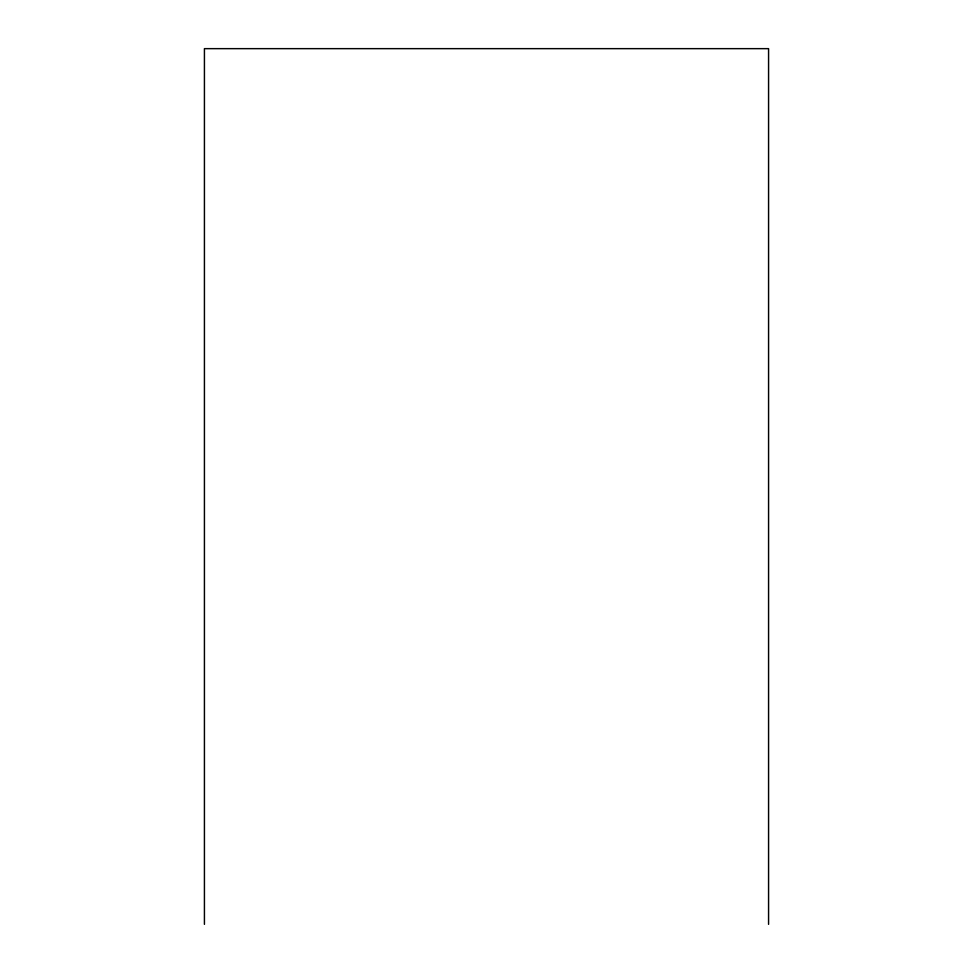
<?xml version="1.0" encoding="UTF-8"?>
<svg xmlns="http://www.w3.org/2000/svg" width="973" height="973" viewBox="0 0 973 973"><rect width="100%" height="100%" fill="white"/><g stroke="black" fill="none" stroke-linecap="round" stroke-linejoin="round"><path stroke-width="1.46" d="M768.573 924.35L768.573 48.65L204.427 48.65L204.427 924.35"/></g></svg>
